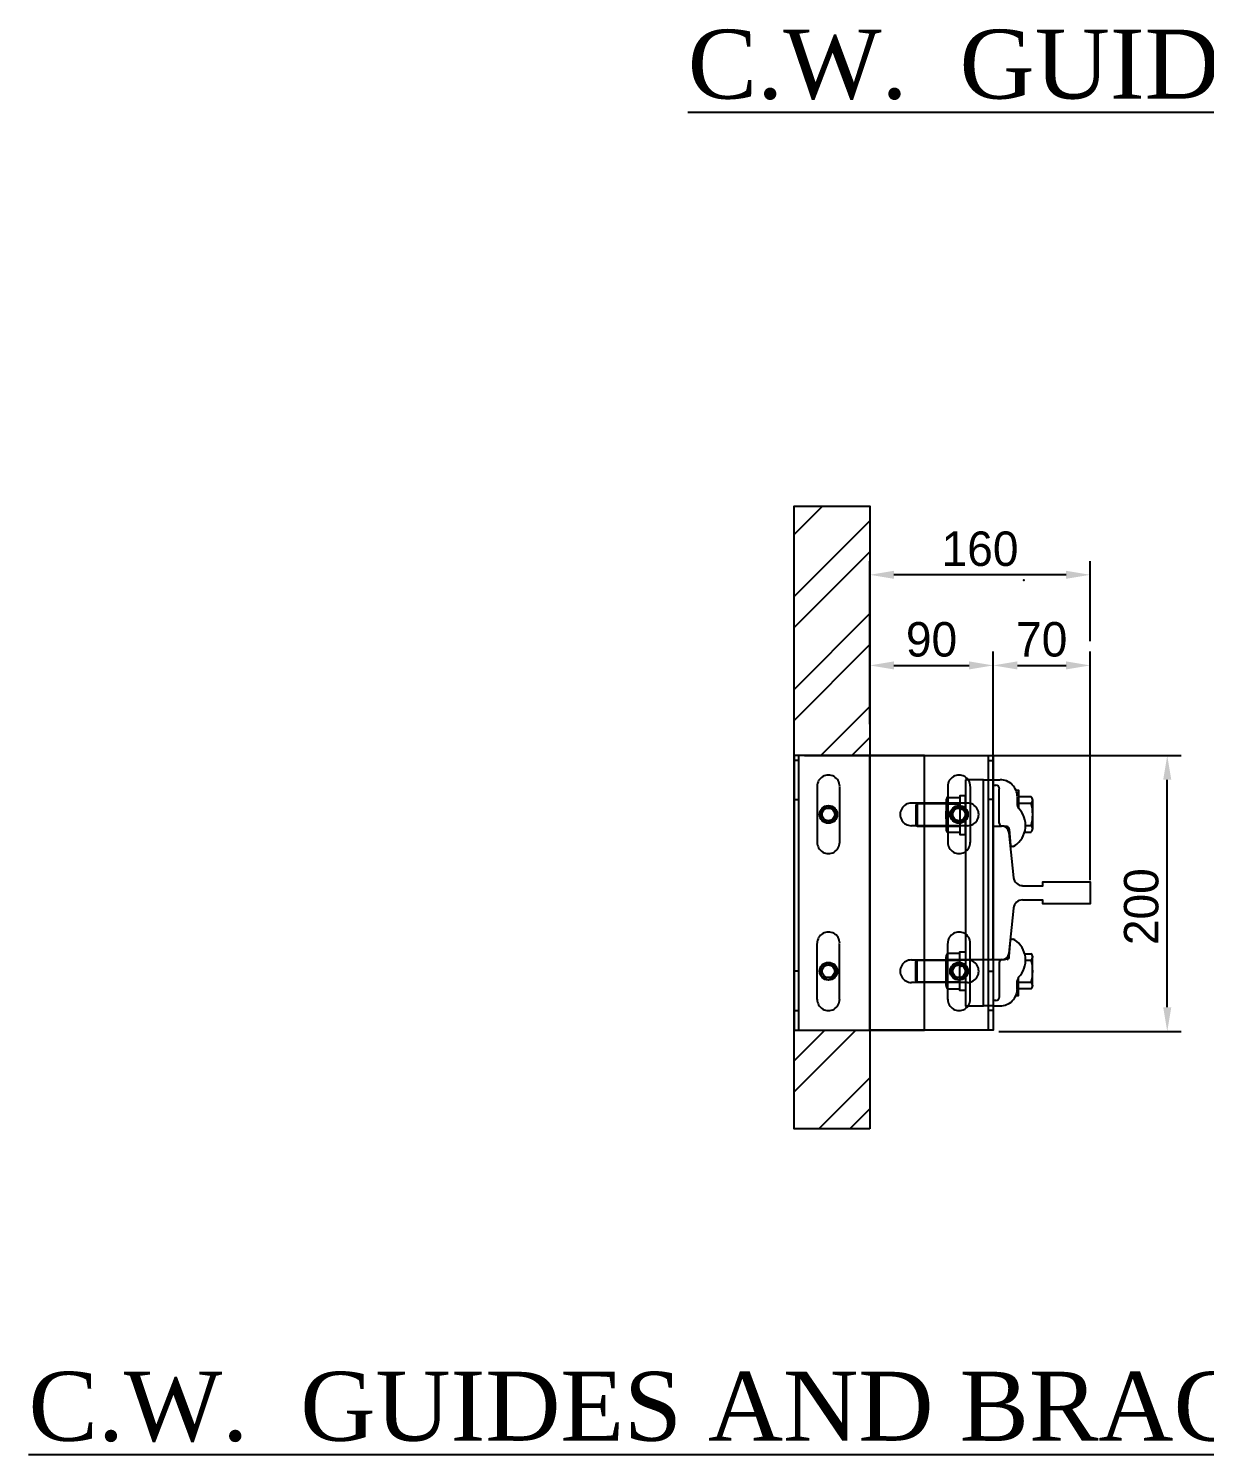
# Model space of a CAD drawing. Header units: millimetres. Extents: x -665 to 1025160, y -28012 to 4210.
# Drawn here: x 1005699 to 1006552, y 68 to 1102 of the extents above; entities that cross this region are included whole.
import ezdxf

# ---------------------------------------------------------------- set-up
doc = ezdxf.new("R2010")
doc.units = ezdxf.units.MM
for name, color, linetype in [('A-DIMS', 7, 'Continuous'), ('A-WALL', 7, 'Continuous'), ('PDF_0', 7, 'Continuous'), ('PDF_001', 7, 'Continuous'), ('PDF_gide rail', 7, 'Continuous')]:
    doc.layers.add(name, color=color, linetype=linetype)
doc.styles.add('SM_STANDARD', font='arial.ttf')
doc.dimstyles.new('ISO-25', dxfattribs={"dimtxt": 2.5, "dimasz": 2.5, "dimexe": 1.25, "dimexo": 0.625, "dimtad": 1, "dimtxsty": 'Standard', "dimcen": 2.5, "dimadec": 0, "dimazin": 0, "dimtfac": 1, "dimtmove": 0, "dimatfit": 3, "dimfxl": 1, "dimarcsym": 0})

# ---------------------------------------------------------------- blocks, each defined once
blk = doc.blocks.new('*D108')
at = {"layer": 'A-DIMS', "color": 0, "lineweight": -2, "transparency": 16777216}
for p, q in [((1006309.124990422, 597.5), (1006309.124990422, 650)), ((1006398.625, 597.5), (1006398.625, 650)), ((1006326.624990422, 640), (1006381.125, 640))]:
    blk.add_line(p, q, dxfattribs=at)
at = {"layer": 'A-DIMS', "color": 0, "transparency": 16777216}
for points in [[(1006326.624990422, 642.9166666666666), (1006326.624990422, 637.0833333333334), (1006309.124990422, 640)], [(1006381.125, 642.9166666666666), (1006381.125, 637.0833333333334), (1006398.625, 640)]]:
    blk.add_solid(points, dxfattribs=at)
at = {"layer": 'Defpoints', "color": 0, "transparency": 16777216}
for p in [(1006398.625, 640), (1006309.124990422, 590), (1006398.625, 590)]:
    blk.add_point(p, dxfattribs=at)
at = {"layer": 'A-DIMS', "color": 0, "transparency": 16777216, "insert": (1006353.874995211, 658.75), "char_height": 25, "attachment_point": 5}
blk.add_mtext('90', dxfattribs=at)
blk = doc.blocks.new('*D109')
at = {"layer": 'A-DIMS', "color": 0, "lineweight": -2, "transparency": 16777216}
for p, q in [((1006398.625, 495.9874335103668), (1006398.625, 650)), ((1006469, 484.1124902088195), (1006469, 650)), ((1006416.125, 640), (1006451.5, 640))]:
    blk.add_line(p, q, dxfattribs=at)
at = {"layer": 'A-DIMS', "color": 0, "transparency": 16777216}
for points in [[(1006416.125, 642.9166666666666), (1006416.125, 637.0833333333334), (1006398.625, 640)], [(1006451.5, 642.9166666666666), (1006451.5, 637.0833333333334), (1006469, 640)]]:
    blk.add_solid(points, dxfattribs=at)
at = {"layer": 'Defpoints', "color": 0, "transparency": 16777216}
for p in [(1006469, 640), (1006398.625, 488.4874335103668), (1006469, 476.6124902088195)]:
    blk.add_point(p, dxfattribs=at)
at = {"layer": 'A-DIMS', "color": 0, "transparency": 16777216, "insert": (1006433.8125, 658.75), "char_height": 25, "attachment_point": 5}
blk.add_mtext('70', dxfattribs=at)
blk = doc.blocks.new('*D110')
at = {"layer": 'A-DIMS', "color": 0, "lineweight": -2, "transparency": 16777216}
for p, q in [((1006261.624990422, 574.6249973243612), (1006534.882861885, 574.6249973243613)), ((1006524.882861885, 391.9999972868115), (1006524.882861885, 557.1249973243613)), ((1006402.624989622, 374.4999972868114), (1006534.882861885, 374.4999972868115))]:
    blk.add_line(p, q, dxfattribs=at)
at = {"layer": 'A-DIMS', "color": 0, "transparency": 16777216}
for points in [[(1006521.966195218, 557.1249973243613), (1006527.799528551, 557.1249973243613), (1006524.882861885, 574.6249973243613)], [(1006521.966195218, 391.9999972868115), (1006527.799528551, 391.9999972868115), (1006524.882861885, 374.4999972868115)]]:
    blk.add_solid(points, dxfattribs=at)
at = {"layer": 'Defpoints', "color": 0, "transparency": 16777216}
for p in [(1006254.124990422, 574.6249973243612), (1006524.882861885, 574.6249973243613), (1006395.124989622, 374.4999972868114)]:
    blk.add_point(p, dxfattribs=at)
at = {"layer": 'A-DIMS', "color": 0, "transparency": 16777216, "insert": (1006506.132861885, 465), "char_height": 25, "attachment_point": 5, "rotation": 90}
blk.add_mtext('200', dxfattribs=at)
blk = doc.blocks.new('*D107')
at = {"layer": 'A-DIMS', "color": 0, "lineweight": -2, "transparency": 16777216}
for p, q in [((1006309.124990422, 647.5), (1006309.124990422, 715.7284063285915)), ((1006469, 657.5), (1006469, 715.7284063285915)), ((1006451.5, 705.7284063285915), (1006326.624990422, 705.7284063285915))]:
    blk.add_line(p, q, dxfattribs=at)
at = {"layer": 'A-DIMS', "color": 0, "transparency": 16777216}
for points in [[(1006326.624990422, 708.6450729952581), (1006326.624990422, 702.8117396619249), (1006309.124990422, 705.7284063285915)], [(1006451.5, 708.6450729952581), (1006451.5, 702.8117396619249), (1006469, 705.7284063285915)]]:
    blk.add_solid(points, dxfattribs=at)
at = {"layer": 'Defpoints', "color": 0, "transparency": 16777216}
for p in [(1006309.124990422, 705.7284063285915), (1006469, 650), (1006309.124990422, 640)]:
    blk.add_point(p, dxfattribs=at)
at = {"layer": 'A-DIMS', "color": 0, "transparency": 16777216, "insert": (1006389.062495211, 724.4784063285915), "char_height": 25, "attachment_point": 5}
blk.add_mtext('160', dxfattribs=at)

msp = doc.modelspace()

# ---------------------------------------------------------------- hatches: boundary and pattern name
h = msp.add_hatch()
h.set_pattern_fill('ANSI32', color=4, scale=5)
h.set_pattern_definition([(45, (0, 0), (-33.67596045400933, 33.67596045400933), []), (45, (22.45065, 0), (-33.67596045400933, 33.67596045400933), [])])
h.paths.add_polyline_path([(1006309.124990422, 755.4484779066406), (1006254.124990422, 755.4484779066406), (1006254.124990422, 574.624997324361), (1006309.124990422, 574.624997324361)])
h.paths.add_polyline_path([(1006309.124990422, 375.4999972868113), (1006254.124990422, 375.4999972868113), (1006254.124990422, 303.7618744354695), (1006309.124990422, 303.7618744354695)])

# ---------------------------------------------------------------- linework, layer by layer
msp.add_line((1006469, 483), (1006469, 467))
msp.add_point((1006420.840696706, 701.8134755336214))
at = {"layer": 'A-WALL'}
msp.add_lwpolyline([(1006309.124990422, 303.7618744354695), (1006254.124990422, 303.7618744354695), (1006254.124990422, 755.4484779066406), (1006309.124990422, 755.4484779066406)], close=True, dxfattribs=at)
at = {"layer": 'PDF_0', "lineweight": 25, "transparency": 33554666}
for points in [[(1006254.124990422, 574.6249964911158), (1006254.124990422, 375.4999972868113), (1006348.874990223, 375.4999972868113), (1006348.874990223, 574.6249964911158)], [(1006348.874990014, 375.4999981200565), (1006348.874990014, 574.624997324361), (1006254.124990213, 574.624997324361), (1006254.124990213, 375.4999981200565)], [(1006257.624990408, 542.6249968272962), (1006257.624990408, 570.9999967137999), (1006254.124990422, 570.9999967137999), (1006254.124990422, 542.6249968272962)], [(1006257.624990408, 542.6249968272962), (1006257.624990408, 570.9999967137999), (1006254.124990422, 570.9999967137999), (1006254.124990422, 542.6249968272962)], [(1006398.624989607, 574.6249964911158), (1006398.624989607, 375.4999972868113), (1006309.124990422, 375.4999972868113), (1006309.124990422, 574.6249964911158)], [(1006398.624989607, 574.6249964911158), (1006398.624989607, 375.4999972868113), (1006348.874989806, 375.4999972868113), (1006348.874989806, 574.6249964911158)], [(1006348.874990014, 375.4999981200565), (1006348.874990014, 574.624997324361), (1006398.624989816, 574.624997324361), (1006398.624989816, 375.4999981200565)], [(1006395.124989621, 542.6249968272962), (1006395.124989621, 570.9999967137999), (1006398.624989607, 570.9999967137999), (1006398.624989607, 542.6249968272962)], [(1006395.124989621, 542.6249968272962), (1006395.124989621, 570.9999967137999), (1006398.624989607, 570.9999967137999), (1006398.624989607, 542.6249968272962)], [(1006378.5, 557.0000000003556), (1006378.5, 392.9999999996467), (1006391.5, 392.9999999996467), (1006391.5, 557.0000000003556), (1006398.625, 557.0000000003556), (1006398.625, 392.9999999996467), (1006391.5, 392.9999999996467), (1006391.5, 557.0000000003556)], [(1006378.5, 557.0000000003556), (1006378.5, 392.9999999996467), (1006391.5, 392.9999999996467), (1006391.5, 557.0000000003556), (1006398.625, 557.0000000003556), (1006398.625, 392.9999999996467), (1006391.5, 392.9999999996467), (1006391.5, 557.0000000003556)], [(1006378.5, 545.5000000001792), (1006374.5, 545.5000000001792), (1006374.5, 517.375000000091), (1006378.5, 517.375000000091)], [(1006378.5, 545.5000000001792), (1006374.5, 545.5000000001792), (1006374.5, 517.375000000091), (1006378.5, 517.375000000091)], [(1006378.5, 404.1249999997344), (1006374.5, 404.1249999997344), (1006374.5, 432.2499999998256), (1006378.5, 432.2499999998256)], [(1006378.5, 404.1249999997344), (1006374.5, 404.1249999997344), (1006374.5, 432.2499999998256), (1006378.5, 432.2499999998256)], [(1006257.624990408, 389.624997959439), (1006257.624990408, 418.124997845679), (1006254.124990422, 418.124997845679), (1006254.124990422, 389.624997959439)], [(1006257.624990408, 389.624997959439), (1006257.624990408, 418.124997845679), (1006254.124990422, 418.124997845679), (1006254.124990422, 389.624997959439)], [(1006257.624990408, 389.624997959439), (1006257.624990408, 418.124997845679), (1006254.124990422, 418.124997845679), (1006254.124990422, 389.624997959439)], [(1006257.624990408, 389.624997959439), (1006257.624990408, 418.124997845679), (1006254.124990422, 418.124997845679), (1006254.124990422, 389.624997959439)], [(1006395.124989621, 389.624997959439), (1006395.124989621, 418.124997845679), (1006398.624989607, 418.124997845679), (1006398.624989607, 389.624997959439)], [(1006395.124989621, 389.624997959439), (1006395.124989621, 418.124997845679), (1006398.624989607, 418.124997845679), (1006398.624989607, 389.624997959439)], [(1006395.124989621, 389.624997959439), (1006395.124989621, 418.124997845679), (1006398.624989607, 418.124997845679), (1006398.624989607, 389.624997959439)], [(1006395.124989621, 389.624997959439), (1006395.124989621, 418.124997845679), (1006398.624989607, 418.124997845679), (1006398.624989607, 389.624997959439)]]:
    msp.add_lwpolyline(points, close=True, dxfattribs=at)
for points in [[(1006257.624990408, 375.4999981200565), (1006257.624990408, 574.624997324361)], [(1006257.624990408, 375.4999981200565), (1006257.624990408, 574.624997324361)], [(1006395.124989621, 375.4999981200565), (1006395.124989621, 574.624997324361)], [(1006395.124989621, 375.4999981200565), (1006395.124989621, 574.624997324361)], [(1006270.874990251, 552.249996684613), (1006270.874990251, 511.6249968469861)], [(1006270.874990251, 552.249996684613), (1006270.874990251, 511.6249968469861)], [(1006287.124990186, 552.249996684613), (1006287.124990186, 511.6249968469861)], [(1006287.124990186, 552.249996684613), (1006287.124990186, 511.6249968469861)], [(1006365.624989948, 552.249996684613), (1006365.624989948, 511.6249968469861)], [(1006365.624989948, 552.249996684613), (1006365.624989948, 511.6249968469861)], [(1006381.874989779, 552.249996684613), (1006381.874989779, 511.6249968469861)], [(1006381.874989779, 552.249996684613), (1006381.874989779, 511.6249968469861)], [(1006400.5, 553.0000000003567), (1006398.625, 553.0000000003567), (1006398.625, 557.0000000003556), (1006403.5, 557.0000000003556)], [(1006398.625, 557.0000000003556), (1006398.625, 557.0000000003556)], [(1006400.5, 553.0000000003567), (1006398.625, 553.0000000003567), (1006398.625, 557.0000000003556), (1006403.5, 557.0000000003556)], [(1006398.625, 557.0000000003556), (1006398.625, 557.0000000003556)], [(1006402, 557.0000000003556), (1006402, 557.0000000003556)], [(1006402, 557.0000000003556), (1006402, 557.0000000003556)], [(1006403, 525.5000000001799), (1006403, 550.5000000003574)], [(1006403, 525.5000000001799), (1006403, 550.5000000003574)], [(1006415, 549.5000000003565), (1006417, 549.5000000003565), (1006417, 536.1250000002674)], [(1006415, 549.5000000003565), (1006417, 549.5000000003565), (1006417, 536.1250000002674)], [(1006253.874990423, 541.2499968328348), (1006253.874990423, 541.2499968328348)], [(1006253.874990423, 541.2499968328348), (1006253.874990423, 541.2499968328348)], [(1006379.874989786, 539.9999968377565), (1006339.249989949, 539.9999968377565)], [(1006379.874989786, 539.9999968377565), (1006339.249989949, 539.9999968377565)], [(1006343.374999999, 539.5000000001805), (1006343.374999999, 523.5000000001776)], [(1006343.374999999, 539.5000000001805), (1006343.374999999, 523.5000000001776)], [(1006364.5, 541.8750000002692), (1006364.5, 521.125000000091)], [(1006364.5, 541.8750000002692), (1006364.5, 521.125000000091)], [(1006365.5, 544.2500000001799), (1006374.5, 544.2500000001799)], [(1006365.5, 544.2500000001799), (1006374.5, 544.2500000001799)], [(1006416, 544.5000000001799), (1006416, 538.3750000002663)], [(1006416, 544.5000000001799), (1006416, 538.3750000002663)], [(1006426.125, 544.6250000002685), (1006417, 544.6250000002685)], [(1006426.125, 544.6250000002685), (1006417, 544.6250000002685)], [(1006426.125, 539.8750000002669), (1006417, 539.8750000002669)], [(1006426.125, 539.8750000002669), (1006417, 539.8750000002669)], [(1006427.125, 542.2500000001799), (1006427.125, 521.5000000001803)], [(1006427.125, 542.2500000001799), (1006427.125, 521.5000000001803)], [(1006374.5, 536.1250000002674), (1006378.5, 534.7500000001783)], [(1006374.5, 536.1250000002674), (1006378.5, 534.7500000001783)], [(1006374.5, 528.2500000001799), (1006378.5, 526.8750000002658)], [(1006374.5, 528.2500000001799), (1006378.5, 526.8750000002658)], [(1006379.874989786, 523.7499969026373), (1006339.249989949, 523.7499969026373)], [(1006379.874989786, 523.7499969026373), (1006339.249989949, 523.7499969026373)], [(1006374.5, 518.7500000001801), (1006365.5, 518.7500000001801)], [(1006374.5, 518.7500000001801), (1006365.5, 518.7500000001801)], [(1006408.5, 523.1250000000919), (1006406.625, 523.5000000001776), (1006404.625, 523.5000000001776)], [(1006408.5, 523.1250000000919), (1006406.625, 523.5000000001776), (1006404.625, 523.5000000001776)], [(1006421.5, 519.1250000000916), (1006426.125, 519.1250000000916)], [(1006421.5, 519.1250000000916), (1006426.125, 519.1250000000916)], [(1006422.125, 523.8750000000919), (1006426.125, 523.8750000000919)], [(1006422.125, 523.8750000000919), (1006426.125, 523.8750000000919)], [(1006413, 508.7500000001785), (1006412.5, 508.7500000001785)], [(1006413, 508.7500000001785), (1006412.5, 508.7500000001785)], [(1006270.874990251, 397.7499979269994), (1006270.874990251, 438.3749977646244)], [(1006270.874990251, 397.7499979269994), (1006270.874990251, 438.3749977646244)], [(1006287.124990186, 397.7499979269994), (1006287.124990186, 438.3749977646244)], [(1006287.124990186, 397.7499979269994), (1006287.124990186, 438.3749977646244)], [(1006365.624989948, 397.7499979269994), (1006365.624989948, 438.3749977646244)], [(1006365.624989948, 397.7499979269994), (1006365.624989948, 438.3749977646244)], [(1006381.874989779, 397.7499979269994), (1006381.874989779, 438.3749977646244)], [(1006381.874989779, 397.7499979269994), (1006381.874989779, 438.3749977646244)], [(1006410.125, 428.7499999998233), (1006411.125, 440.4999999998238)], [(1006410.125, 428.7499999998233), (1006411.125, 440.4999999998238)], [(1006413, 441.2499999998238), (1006412.5, 441.2499999998238)], [(1006413, 441.2499999998238), (1006412.5, 441.2499999998238)], [(1006379.874989786, 426.2499977089747), (1006339.249989949, 426.2499977089747)], [(1006379.874989786, 426.2499977089747), (1006339.249989949, 426.2499977089747)], [(1006374.5, 410.1249999997347), (1006343.374999999, 410.1249999997347), (1006342.374999999, 411.124999999734), (1006342.374999999, 425.249999999824), (1006343.374999999, 426.2499999998233), (1006374.5, 426.2499999998233), (1006365.5, 426.2499999998233)], [(1006374.5, 410.1249999997347), (1006343.374999999, 410.1249999997347), (1006342.374999999, 411.124999999734), (1006342.374999999, 425.249999999824), (1006343.374999999, 426.2499999998233), (1006374.5, 426.2499999998233), (1006365.5, 426.2499999998233)], [(1006343.374999999, 410.1249999997347), (1006343.374999999, 426.2499999998233)], [(1006343.374999999, 410.1249999997347), (1006343.374999999, 426.2499999998233)], [(1006364.5, 407.7499999998231), (1006364.5, 428.6249999997353)], [(1006364.5, 407.7499999998231), (1006364.5, 428.6249999997353)], [(1006374.5, 430.9999999998226), (1006365.5, 430.9999999998226)], [(1006374.5, 430.9999999998226), (1006365.5, 430.9999999998226)], [(1006365.874989842, 426.7499977070397), (1006398.624989712, 426.7499977070397)], [(1006365.874989842, 426.7499977070397), (1006398.624989712, 426.7499977070397)], [(1006397.625, 427.624999999734), (1006397.625, 427.624999999734)], [(1006397.625, 427.624999999734), (1006397.625, 427.624999999734)], [(1006403, 424.4999999998238), (1006403, 399.4999999996469)], [(1006403, 424.4999999998238), (1006403, 399.4999999996469)], [(1006408.5, 426.8749999997347), (1006406.625, 426.4999999998233), (1006404.625, 426.4999999998233)], [(1006408.5, 426.8749999997347), (1006406.625, 426.4999999998233), (1006404.625, 426.4999999998233)], [(1006421.5, 430.8749999999113), (1006426.125, 430.8749999999113)], [(1006421.5, 430.8749999999113), (1006426.125, 430.8749999999113)], [(1006422.125, 426.1249999997347), (1006426.125, 426.1249999997347)], [(1006422.125, 426.1249999997347), (1006426.125, 426.1249999997347)], [(1006427.125, 407.6249999997353), (1006427.125, 428.4999999998233)], [(1006427.125, 407.6249999997353), (1006427.125, 428.4999999998233)], [(1006374.5, 421.4999999998217), (1006378.5, 422.8749999997358)], [(1006374.5, 421.4999999998217), (1006378.5, 422.8749999997358)], [(1006374.5, 413.4999999998226), (1006378.5, 414.9999999998226)], [(1006374.5, 413.4999999998226), (1006378.5, 414.9999999998226)], [(1006415, 400.4999999996462), (1006417, 400.4999999996462), (1006417, 413.8749999997349)], [(1006415, 400.4999999996462), (1006417, 400.4999999996462), (1006417, 413.8749999997349)], [(1006379.874989786, 409.9999978781207), (1006339.249989949, 409.9999978781207)], [(1006379.874989786, 409.9999978781207), (1006339.249989949, 409.9999978781207)], [(1006365.5, 405.4999999996467), (1006374.5, 405.4999999996467)], [(1006365.5, 405.4999999996467), (1006374.5, 405.4999999996467)], [(1006416, 405.4999999996467), (1006416, 411.4999999998233)], [(1006416, 405.4999999996467), (1006416, 411.4999999998233)], [(1006426.125, 409.9999999998213), (1006417, 409.9999999998213)], [(1006426.125, 409.9999999998213), (1006417, 409.9999999998213)], [(1006426.125, 405.3749999997344), (1006417, 405.3749999997344)], [(1006426.125, 405.3749999997344), (1006417, 405.3749999997344)], [(1006400.5, 396.9999999996476), (1006398.625, 396.9999999996476)], [(1006400.5, 396.9999999996476), (1006398.625, 396.9999999996476)], [(1006398.625, 392.9999999996467), (1006403.5, 392.9999999996467)], [(1006398.625, 392.9999999996467), (1006403.5, 392.9999999996467)], [(1006402, 392.9999999996467), (1006402, 392.9999999996467)], [(1006402, 392.9999999996467), (1006402, 392.9999999996467)]]:
    msp.add_lwpolyline(points, dxfattribs=at)
for points in [[(1006365.5, 539.5000000001805), (1006374.5, 539.5000000001805), (1006343.374999999, 539.5000000001805), (1006342.374999999, 538.5000000001803), (1006342.374999999, 524.5000000001796), (1006343.374999999, 523.5000000001776), (1006374.5, 523.5000000001776), (1006365.5, 523.5000000001776, -0.1249922319236938), (1006365.5056125, 539.6082500003145)], [(1006365.5, 539.5000000001805), (1006374.5, 539.5000000001805), (1006343.374999999, 539.5000000001805), (1006342.374999999, 538.5000000001803), (1006342.374999999, 524.5000000001796), (1006343.374999999, 523.5000000001776), (1006374.5, 523.5000000001776), (1006365.5, 523.5000000001776, -0.1249922319236938), (1006365.5056125, 539.6082500003145)], [(1006410.125, 521.2500000001803), (1006411.125, 509.5000000001778, 0.1989944374299934), (1006411.2353625, 509.324175000208)], [(1006410.125, 521.2500000001803), (1006411.125, 509.5000000001778, 0.1989944374299934), (1006411.2353625, 509.324175000208)]]:
    msp.add_lwpolyline(points, format="xyb", dxfattribs=at)
for centre, radius in [((1006279.062473654, 531.9374736548491), 6.437526345390234), ((1006279.062473654, 531.9374736548491), 6.437526345390234), ((1006373.812473654, 531.9374736548491), 6.437526345396482), ((1006373.812473654, 531.9374736548491), 6.437526345396482), ((1006279.062473654, 418.1874736544933), 6.437526345396318), ((1006279.062473654, 418.1874736544933), 6.437526345396318), ((1006373.812473654, 418.1874736544933), 6.437526345402766), ((1006373.812473654, 418.1874736544933), 6.437526345402766)]:
    msp.add_circle(centre, radius, dxfattribs=at)
for centre, radius, start, end in [((1006279.062434382, 552.3125525201574), 8.187444131745035, 359.9996092385003, 180.0003907614997), ((1006279.062434382, 552.3125525201574), 8.187444131745035, 359.9996092385003, 180.0003907614997), ((1006373.812434079, 552.3125525201574), 8.187444131744238, 359.9996092385003, 180.0003907614997), ((1006373.812434079, 552.3125525201574), 8.187444131744238, 359.9996092385003, 180.0003907614997), ((1006400.562526027, 550.5625260270892), 2.562473973250902, 359.9994180465318, 90.00058196106974), ((1006400.562526027, 550.5625260270892), 2.562473973250902, 359.9994180465318, 90.00058196106974), ((1006403.562561238, 544.5625612383587), 12.56243876203358, 359.999720709322, 90.00027928619649), ((1006403.562561238, 544.5625612383587), 12.56243876203358, 359.999720709322, 90.00027928619649), ((1006339.312434321, 531.9374410342116), 8.187444131762186, 89.99960928196025, 270.0003907180397), ((1006339.312434321, 531.9374410342116), 8.187444131762186, 89.99960928196025, 270.0003907180397), ((1006367.812701484, 541.9375619354237), 3.312701484839705, 133.8980369941766, 226.1019630058234), ((1006367.812701484, 541.9375619354237), 3.312701484839705, 133.8980369941766, 226.1019630058234), ((1006379.937545622, 531.9375527057425), 8.187444131748558, 269.9996092819603, 90.00039071803977), ((1006379.937545622, 531.9375527057425), 8.187444131748558, 269.9996092819603, 90.00039071803977), ((1006419.187274528, 538.4374281812663), 3.062287028579561, 179.9988901476272, 224.9854952407668), ((1006419.187274528, 538.4374281812663), 3.062287028579561, 179.9988901476272, 224.9854952407668), ((1006423.937298515, 542.3124380651111), 3.312701484897126, 313.8980369941766, 46.10196300582342), ((1006423.937298515, 542.3124380651111), 3.312701484897126, 313.8980369941766, 46.10196300582342), ((1006394.5622155, 531.9375000002246), 32.68782824944238, 345.7508437570008, 14.24915624299922), ((1006394.5622155, 531.9375000002246), 32.68782824944238, 345.7508437570008, 14.24915624299922), ((1006404.562517685, 523.9374713179322), 17.56249032958295, 302.9968623925676, 44.98361291278113), ((1006404.562517685, 523.9374713179322), 17.56249032958295, 302.9968623925676, 44.98361291278113), ((1006367.812726484, 521.187561935249), 3.312701484798637, 133.8980369941766, 226.1019630058234), ((1006367.812726484, 521.187561935249), 3.312701484798637, 133.8980369941766, 226.1019630058234), ((1006405.062409725, 525.5624772843557), 2.062447225258237, 180.0007579909349, 258.6909727791718), ((1006405.062409725, 525.5624772843557), 2.062447225258237, 180.0007579909349, 258.6909727791718), ((1006408.187634224, 521.187673949114), 2.06230992251353, 2.039683177068718, 78.69216345558343), ((1006408.187634224, 521.187673949114), 2.06230992251353, 2.039683177068718, 78.69216345558343), ((1006423.937298515, 521.5624380649338), 3.312701484982272, 313.8980369941766, 46.10196300582342), ((1006423.937298515, 521.5624380649338), 3.312701484982272, 313.8980369941766, 46.10196300582342), ((1006279.062546053, 511.6874412193565), 8.187444131772688, 179.9996092385003, 0.0003907614996666986), ((1006279.062546053, 511.6874412193565), 8.187444131772688, 179.9996092385003, 0.0003907614996666986), ((1006373.812545646, 511.6874412193565), 8.187444131767371, 179.9996092385003, 0.0003907614996666986), ((1006373.812545646, 511.6874412193565), 8.187444131767371, 179.9996092385003, 0.0003907614996666986), ((1006412.562567347, 510.8126008222666), 2.062600823274237, 229.6955120353032, 269.9981291887943), ((1006412.562567347, 510.8126008222666), 2.062600823274237, 229.6955120353032, 269.9981291887943), ((1006413.062274958, 510.8130648403524), 2.063114856862208, 270.0072911891788, 302.9953528605704), ((1006413.062274958, 510.8130648403524), 2.063114856862208, 270.0072911891788, 302.9953528605704), ((1006279.062434382, 438.4375534959054), 8.187444131768968, 359.9996092385003, 180.0003907614997), ((1006279.062434382, 438.4375534959054), 8.187444131768968, 359.9996092385003, 180.0003907614997), ((1006373.812434079, 438.4375534959054), 8.187444131758863, 359.9996092385003, 180.0003907614997), ((1006373.812434079, 438.4375534959054), 8.187444131758863, 359.9996092385003, 180.0003907614997), ((1006411.437834447, 440.5624151427307), 0.3128373670727695, 130.3407008264511, 175.2423077599614), ((1006411.437834447, 440.5624151427307), 0.3128373670727695, 130.3407008264511, 175.2423077599614), ((1006412.562488965, 439.31270931168), 2.062353188258247, 89.9993461770776, 130.3070126297953), ((1006412.562488965, 439.31270931168), 2.062353188258247, 89.9993461770776, 130.3070126297953), ((1006413.062329336, 439.312195310579), 2.06280469637557, 57.00209626315037, 89.9952597307331), ((1006413.062329336, 439.312195310579), 2.06280469637557, 57.00209626315037, 89.9952597307331), ((1006404.562709677, 426.1876894079846), 17.56223938355745, 315.0161615904505, 57.00278438990037), ((1006404.562709677, 426.1876894079846), 17.56223938355745, 315.0161615904505, 57.00278438990037), ((1006339.312434321, 418.1874420096945), 8.187444131756335, 89.99960928196025, 270.0003907180397), ((1006339.312434321, 418.1874420096945), 8.187444131756335, 89.99960928196025, 270.0003907180397), ((1006397.187784499, 418.3125249997265), 32.68782824945855, 165.7508437570071, 194.2491562429929), ((1006397.187784499, 418.3125249997265), 32.68782824945855, 165.7508437570071, 194.2491562429929), ((1006367.812726484, 428.6875619348914), 3.312701484912171, 133.8980369941766, 226.1019630058234), ((1006367.812726484, 428.6875619348914), 3.312701484912171, 133.8980369941766, 226.1019630058234), ((1006379.937545622, 418.18755357696), 8.187444131756799, 269.9996092819603, 90.00039071803977), ((1006379.937545622, 418.18755357696), 8.187444131756799, 269.9996092819603, 90.00039071803977), ((1006405.062447225, 424.5624727154886), 2.062447225320441, 101.3090272208282, 179.9992420090651), ((1006405.062447225, 424.5624727154886), 2.062447225320441, 101.3090272208282, 179.9992420090651), ((1006408.187659224, 428.812351051012), 2.062309922589438, 281.3078365444165, 357.9603168229312), ((1006408.187659224, 428.812351051012), 2.062309922589438, 281.3078365444165, 357.9603168229312), ((1006423.937298515, 428.5624380645788), 3.312701485044126, 313.8980369941766, 46.10196300582342), ((1006423.937298515, 428.5624380645788), 3.312701485044126, 313.8980369941766, 46.10196300582342), ((1006394.5622155, 418.1874999996924), 32.6878282494058, 345.7508437570008, 14.24915624299922), ((1006394.5622155, 418.1874999996924), 32.6878282494058, 345.7508437570008, 14.24915624299922), ((1006367.812701484, 407.8125619349789), 3.312701484959143, 133.8980369941766, 226.1019630058234), ((1006367.812701484, 407.8125619349789), 3.312701484959143, 133.8980369941766, 226.1019630058234), ((1006403.562561238, 405.5624387615565), 12.56243876205013, 269.9997207138035, 0.0002792906779760547), ((1006403.562561238, 405.5624387615565), 12.56243876205013, 269.9997207138035, 0.0002792906779760547), ((1006419.187287028, 411.5625593186735), 3.06228702895882, 135.0145047592332, 180.0011098523728), ((1006419.187287028, 411.5625593186735), 3.06228702895882, 135.0145047592332, 180.0011098523728), ((1006423.937298515, 407.6874380644908), 3.312701484953358, 313.8980369941766, 46.10196300582342), ((1006423.937298515, 407.6874380644908), 3.312701484953358, 313.8980369941766, 46.10196300582342), ((1006279.062546054, 397.8124420910135), 8.187444131751414, 179.9996092385003, 0.0003907614996666986), ((1006279.062546054, 397.8124420910135), 8.187444131751414, 179.9996092385003, 0.0003907614996666986), ((1006373.812545646, 397.8124420910135), 8.187444131766043, 179.9996092385003, 0.0003907614996666986), ((1006373.812545646, 397.8124420910135), 8.187444131766043, 179.9996092385003, 0.0003907614996666986), ((1006400.562526027, 399.5624739728264), 2.562473973163147, 269.9994180389303, 0.0005819534681500101), ((1006400.562526027, 399.5624739728264), 2.562473973163147, 269.9994180389303, 0.0005819534681500101)]:
    msp.add_arc(centre, radius, start, end, dxfattribs=at)
at = {"layer": 'PDF_001', "lineweight": 25, "transparency": 33554666}
for points in [[(1006273.624999999, 534.8750000002674), (1006273.624999999, 528.8750000002678), (1006278.999999999, 525.8750000002665), (1006284.249999999, 528.8750000002678), (1006284.249999999, 534.8750000002674), (1006278.999999999, 538.0000000001803)], [(1006273.624999999, 534.8750000002674), (1006273.624999999, 528.8750000002678), (1006278.999999999, 525.8750000002665), (1006284.249999999, 528.8750000002678), (1006284.249999999, 534.8750000002674), (1006278.999999999, 538.0000000001803)], [(1006368.5, 534.8750000002674), (1006368.5, 528.8750000002678), (1006373.75, 525.8750000002665), (1006379, 528.8750000002678), (1006379, 534.8750000002674), (1006373.75, 538.0000000001803)], [(1006368.5, 534.8750000002674), (1006368.5, 528.8750000002678), (1006373.75, 525.8750000002665), (1006379, 528.8750000002678), (1006379, 534.8750000002674), (1006373.75, 538.0000000001803)], [(1006273.624999999, 421.1249999997351), (1006273.624999999, 415.1249999997356), (1006278.999999999, 411.9999999998233), (1006284.249999999, 415.1249999997356), (1006284.249999999, 421.1249999997351), (1006278.999999999, 424.2499999998238)], [(1006273.624999999, 421.1249999997351), (1006273.624999999, 415.1249999997356), (1006278.999999999, 411.9999999998233), (1006284.249999999, 415.1249999997356), (1006284.249999999, 421.1249999997351), (1006278.999999999, 424.2499999998238)], [(1006368.5, 421.1249999997351), (1006368.5, 415.1249999997356), (1006373.75, 411.9999999998233), (1006379, 415.1249999997356), (1006379, 421.1249999997351), (1006373.75, 424.2499999998238)], [(1006368.5, 421.1249999997351), (1006368.5, 415.1249999997356), (1006373.75, 411.9999999998233), (1006379, 415.1249999997356), (1006379, 421.1249999997351), (1006373.75, 424.2499999998238)]]:
    msp.add_lwpolyline(points, close=True, dxfattribs=at)
for centre, radius in [((1006279.062437043, 531.9374370439966), 4.562562956744657), ((1006279.062437043, 531.9374370439966), 4.562562956744657), ((1006373.812437043, 531.9374370439966), 4.562562956732889), ((1006373.812437043, 531.9374370439966), 4.562562956732889), ((1006279.062437043, 418.1874370434623), 4.562562956717898), ((1006279.062437043, 418.1874370434623), 4.562562956717898), ((1006373.812437043, 418.1874370434623), 4.562562956735947), ((1006373.812437043, 418.1874370434623), 4.562562956735947)]:
    msp.add_circle(centre, radius, dxfattribs=at)
at = {"layer": 'PDF_gide rail', "lineweight": 25, "transparency": 33554666}
for points in [[(1006404.625, 426.4999999998233), (1006398.625, 426.4999999998233), (1006398.625, 523.5000000001776), (1006404.625, 523.5000000001776)], [(1006404.625, 426.4999999998233), (1006398.625, 426.4999999998233), (1006398.625, 523.5000000001776), (1006404.625, 523.5000000001776)], [(1006410, 518.6250000000916), (1006413.375, 486.000000000003)], [(1006410, 518.6250000000916), (1006413.375, 486.000000000003)], [(1006419.875, 480.1250000000907), (1006434.625, 480.1250000000907), (1006434.625, 483), (1006469, 483), (1006469, 467), (1006434.625, 467), (1006434.625, 469.7500000000009), (1006419.875, 469.7500000000009)], [(1006419.875, 480.1250000000907), (1006434.625, 480.1250000000907), (1006434.625, 483), (1006469, 483), (1006469, 467), (1006434.625, 467), (1006434.625, 469.7500000000009), (1006419.875, 469.7500000000009)], [(1006413.375, 463.8749999999127), (1006410, 431.374999999912)], [(1006413.375, 463.8749999999127), (1006410, 431.374999999912)]]:
    msp.add_lwpolyline(points, dxfattribs=at)
for centre, radius, start, end in [((1006404.687550089, 518.0626176722863), 5.437382328041949, 5.744667952944662, 90.0005278350045), ((1006404.687550089, 518.0626176722863), 5.437382328041949, 5.744667952944662, 90.0005278350045), ((1006419.937484756, 486.812450379849), 6.562450379793119, 185.7453597809095, 270.0001330893147), ((1006419.937484756, 486.812450379849), 6.562450379793119, 185.7453597809095, 270.0001330893147), ((1006419.937541397, 463.3124718527072), 6.562540647639873, 90.00057969992965, 174.2539274172544), ((1006419.937541397, 463.3124718527072), 6.562540647639873, 90.00057969992965, 174.2539274172544), ((1006404.687587589, 431.9373823277163), 5.437382328080528, 269.9994721649955, 354.2553320470553), ((1006404.687587589, 431.9373823277163), 5.437382328080528, 269.9994721649955, 354.2553320470553)]:
    msp.add_arc(centre, radius, start, end, dxfattribs=at)

# ---------------------------------------------------------------- texts
at = {"char_height": 50, "attachment_point": 1, "style": 'SM_STANDARD'}
for insert in [(1006177, 1101.19786802819), (1005698.719667734, 127.6455286275595)]:
    msp.add_mtext('{\\Fcent|c0;\\LC.W.  GUIDES AND BRACKETS 1:10}', dxfattribs=dict(at, insert=insert))

# ---------------------------------------------------------------- dimensions: what is measured, and where the dimension line sits
at = {"layer": 'A-DIMS'}
for base, p1, p2, override, picture, middle in [((1006309.124990422, 705.7284063285915), (1006469, 650), (1006309.124990422, 640), {"dimtxt": 25, "dimasz": 17.5, "dimexe": 10, "dimexo": 7.5, "dimgap": 6.25, "dimdec": 0}, '*D107', (1006389.062495211, 724.4784063285915)), ((1006469, 640), (1006398.625, 488.4874335103668), (1006469, 476.6124902088195), {"dimscale": 1, "dimtxt": 25, "dimasz": 17.5, "dimexe": 10, "dimexo": 7.5, "dimgap": 6.25, "dimtad": 1, "dimdec": 0}, '*D109', (1006433.8125, 658.75))]:
    dim = msp.add_linear_dim(base=base, p1=p1, p2=p2, dimstyle='ISO-25', override=override, dxfattribs=at)
    dim.commit()
    dim.dimension.update_dxf_attribs({"geometry": picture, "text_midpoint": middle})
dim = msp.add_linear_dim(base=(1006398.625, 640), p1=(1006309.124990422, 590), p2=(1006398.625, 590), dimstyle='ISO-25', override={"dimtxt": 25, "dimasz": 17.5, "dimexe": 10, "dimexo": 7.5, "dimgap": 6.25, "dimdec": 0}, dxfattribs=at)
dim.commit()
dim.dimension.update_dxf_attribs({"geometry": '*D108', "text_midpoint": (1006353.874995211, 640), "dimtype": 160})
dim = msp.add_linear_dim(base=(1006524.882861885, 574.6249973243613), p1=(1006395.124989621, 374.4999972868113), p2=(1006254.124990422, 574.624997324361), angle=90, dimstyle='ISO-25', override={"dimtxt": 25, "dimasz": 17.5, "dimexe": 10, "dimexo": 7.5, "dimgap": 6.25, "dimdec": 0}, dxfattribs=at)
dim.commit()
dim.dimension.update_dxf_attribs({"geometry": '*D110', "text_midpoint": (1006524.882861885, 465), "dimtype": 160})

doc.saveas('drawing.dxf')
